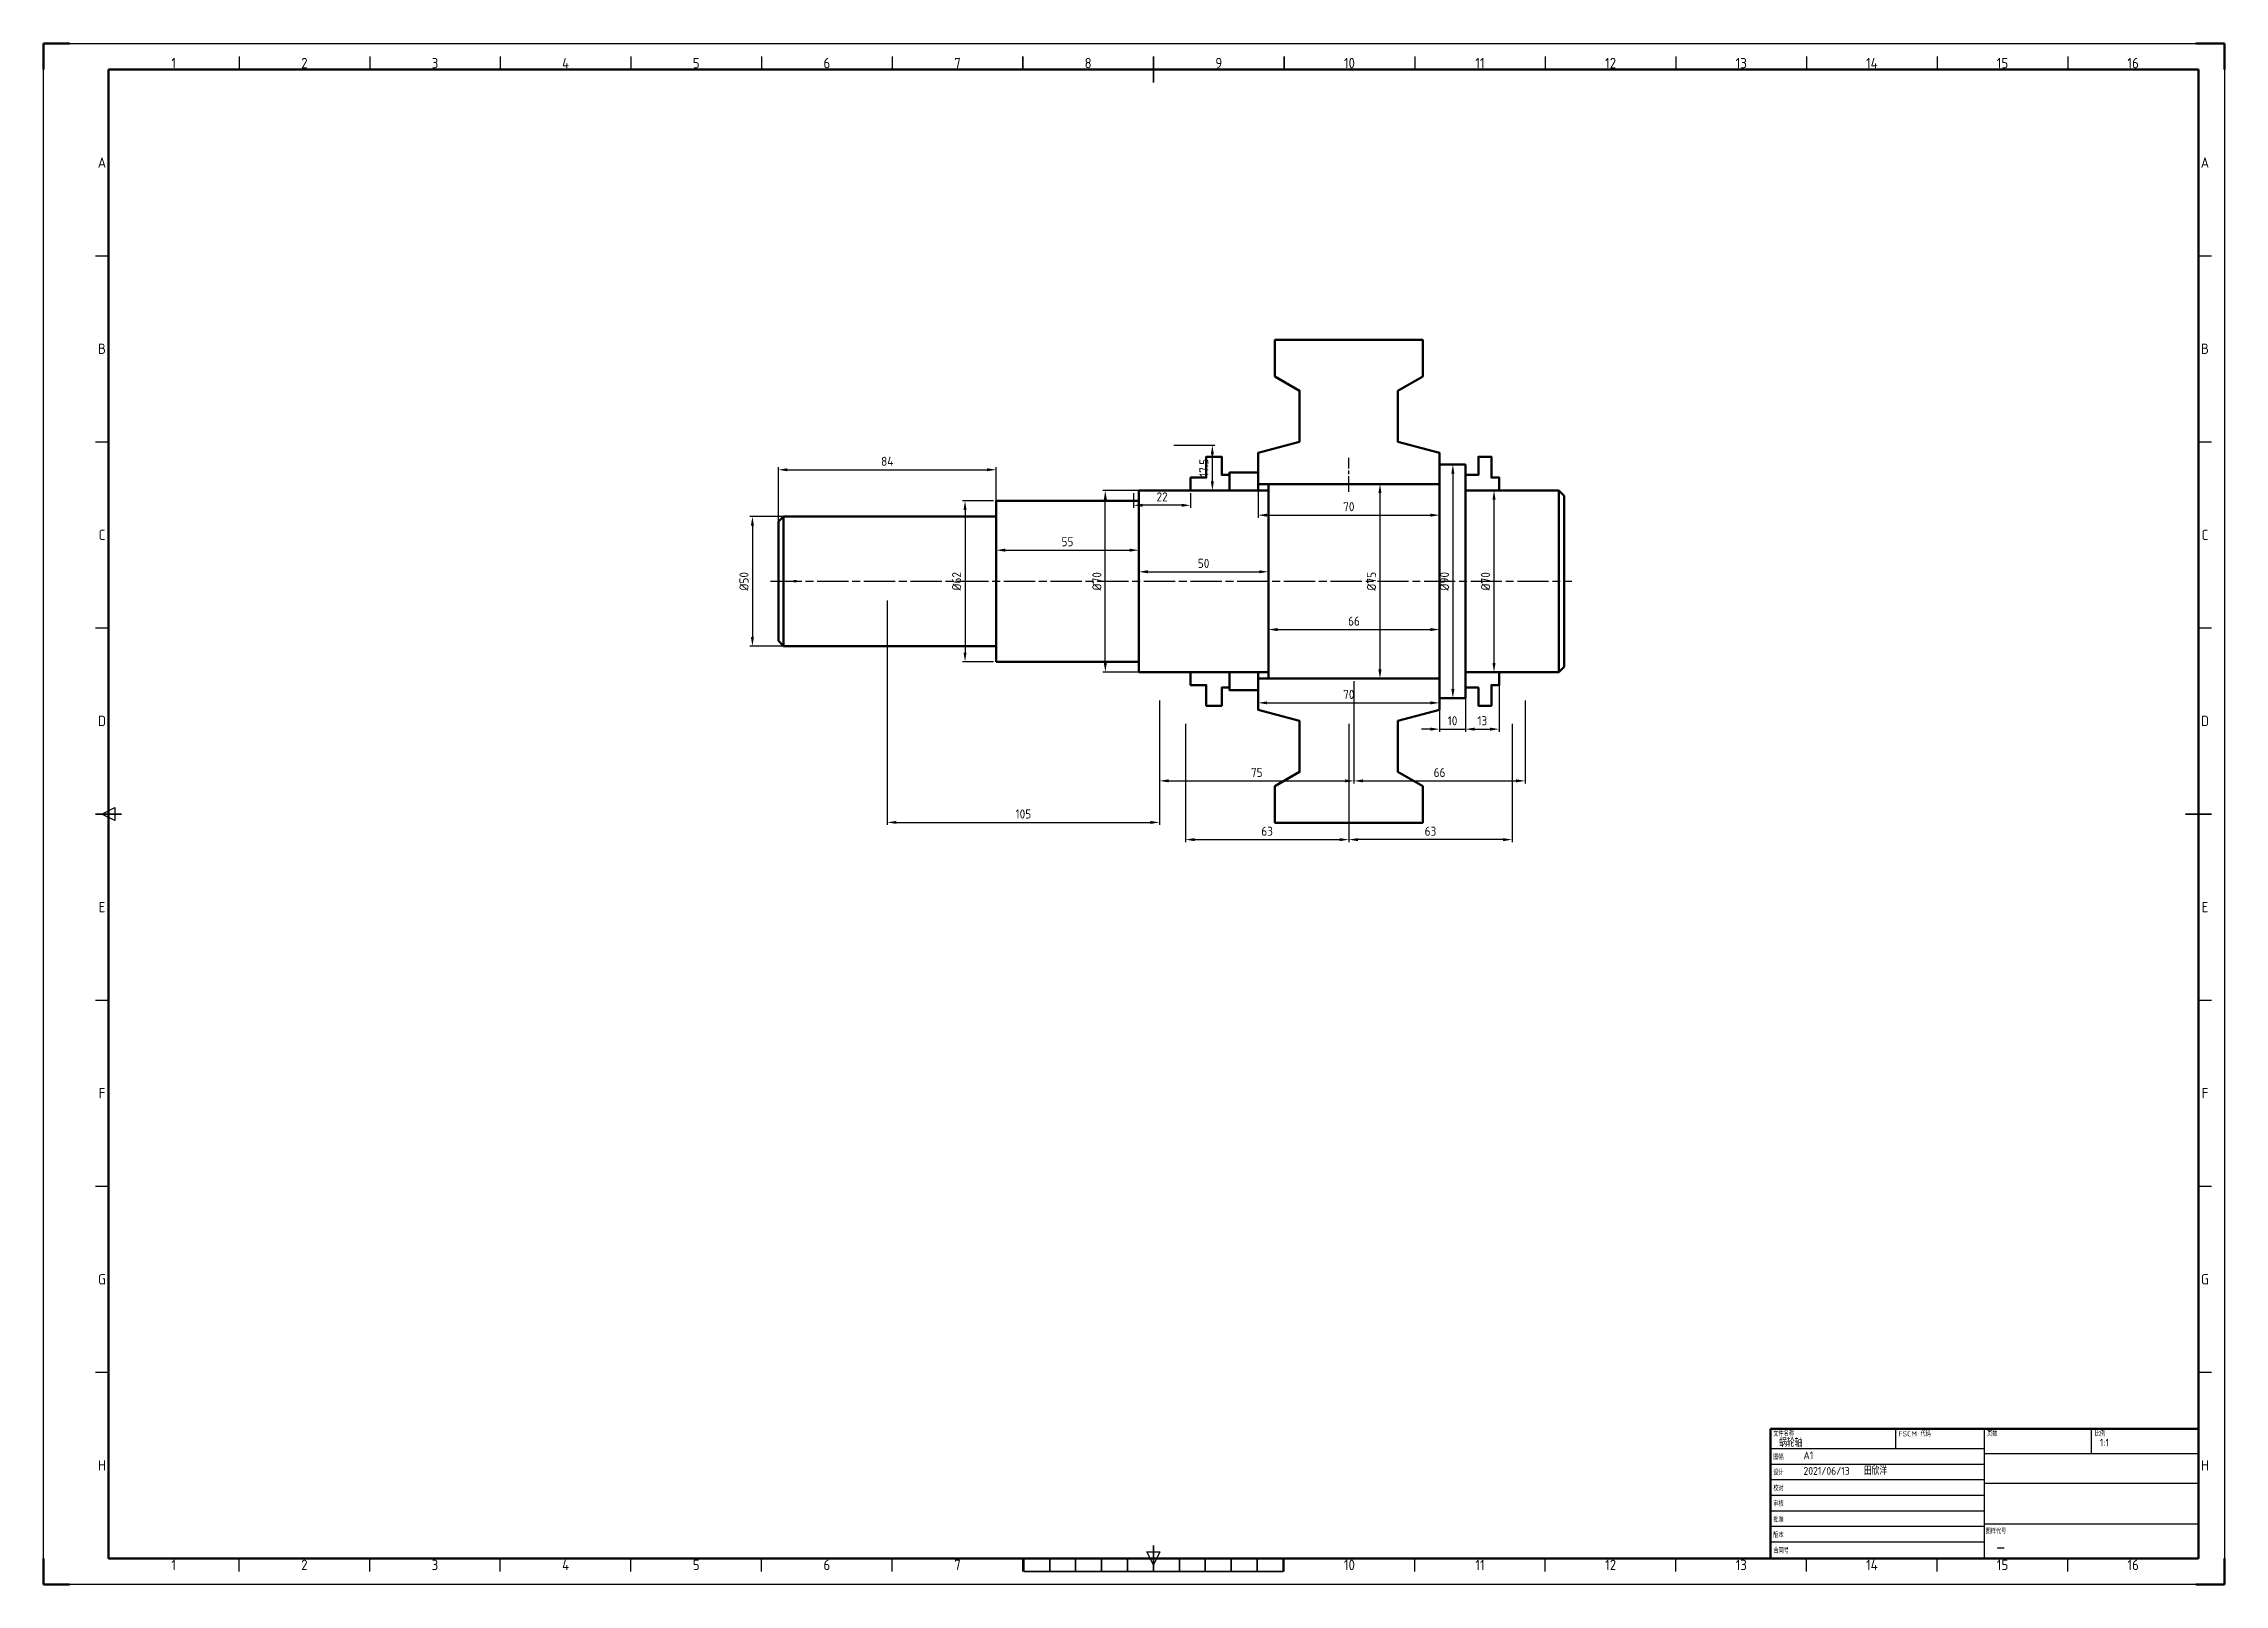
# Paper-space layout '蜗轮轴零件图' of a CAD drawing. Header units: millimetres. Extents: x -5 to 836, y -17 to 577.
import ezdxf
from ezdxf.enums import TextEntityAlignment as Align

# ---------------------------------------------------------------- set-up
doc = ezdxf.new("R2010")
doc.units = ezdxf.units.MM
doc.linetypes.add('AM_ISO08W050', pattern=[18, 12, -1.5, 3, -1.5])
doc.linetypes.add('AM_ISO08W050x2', pattern=[9, 6, -0.75, 1.5, -0.75])
for name, color, linetype, lineweight in [('AM_0', 7, 'Continuous', 50), ('AM_5', 7, 'Continuous', 25), ('AM_7', 4, 'AM_ISO08W050', 25), ('AM_BOR', 7, 'Continuous', 50)]:
    doc.layers.add(name, color=color, linetype=linetype, lineweight=lineweight)
doc.styles.add('ACGBTS', font='isocp.shx', dxfattribs={"bigfont": 'gbcbig.shx'})
doc.styles.add('ACISOTS', font='isocp.shx', dxfattribs={"bigfont": 'gbcbig.shx'})
doc.styles.get("Standard").update_dxf_attribs({"font": 'ISOCP.SHX', "bigfont": 'gbcbig.shx'})
doc.dimstyles.new('AM_GB$0', dxfattribs={"dimtxt": 3.5, "dimasz": 3.5, "dimexe": 1, "dimexo": 1, "dimgap": 1.5, "dimtad": 1, "dimdsep": 46, "dimtxsty": 'Standard', "dimcen": 0, "dimclrd": 256, "dimclre": 256, "dimclrt": 7, "dimadec": 0, "dimazin": 2, "dimtp": 0.1, "dimtm": 0.1, "dimtfac": 0.71, "dimtdec": 3, "dimtmove": 0, "dimatfit": 3, "dimfxl": 1, "dimlwd": -1, "dimlwe": -1, "dimarcsym": 0})

# ---------------------------------------------------------------- blocks, each defined once
blk = doc.blocks.new('GB_A1_A')
for p, q in [((25, 584), (25, 10)), ((25, 584), (831, 584)), ((831, 10), (831, 584)), ((25, 10), (831, 10))]:
    blk.add_line(p, q)
at = {"layer": 'AM_BOR'}
for p, q in [((10, 594), (0, 594)), ((0, 594), (0, 584)), ((841, 594), (830, 594)), ((841, 584), (841, 594)), ((0, 0), (0, 10)), ((841, 0), (841, 10)), ((0, 0), (10, 0)), ((841, 0), (830, 0))]:
    blk.add_line(p, q, dxfattribs=at)
at = {"layer": 'AM_BOR', "color": 1, "lineweight": 25}
for p, q in [((0, 594), (841, 594)), ((0, 0), (0, 594)), ((75.375, 589), (75.375, 584)), ((125.75, 589), (125.75, 584)), ((176.125, 589), (176.125, 584)), ((226.5, 589), (226.5, 584)), ((276.875, 589), (276.875, 584)), ((327.25, 589), (327.25, 584)), ((528.75, 589), (528.75, 584)), ((579.125, 589), (579.125, 584)), ((629.5, 589), (629.5, 584)), ((679.875, 589), (679.875, 584)), ((730.25, 589), (730.25, 584)), ((780.625, 589), (780.625, 584)), ((841, 594), (841, 0)), ((20, 512.25), (25, 512.25)), ((831, 512.25), (836, 512.25)), ((20, 440.5), (25, 440.5)), ((831, 440.5), (836, 440.5)), ((20, 368.75), (25, 368.75)), ((831, 368.75), (836, 368.75)), ((22.5, 297), (27.5, 299.5)), ((27.5, 294.5), (22.5, 297)), ((27.5, 299.5), (27.5, 294.5)), ((20, 225.25), (25, 225.25)), ((831, 225.25), (836, 225.25)), ((20, 153.5), (25, 153.5)), ((831, 153.5), (836, 153.5)), ((20, 81.75), (25, 81.75)), ((831, 81.75), (836, 81.75)), ((75.375, 5), (75.375, 10)), ((125.75, 5), (125.75, 10)), ((176.125, 5), (176.125, 10)), ((226.5, 5), (226.5, 10)), ((276.875, 5), (276.875, 10)), ((327.25, 5), (327.25, 10)), ((377.625, 5), (377.625, 10)), ((428, 7.5), (425.5, 12.5)), ((425.5, 12.5), (430.5, 12.5)), ((430.5, 12.5), (428, 7.5)), ((478.375, 5), (478.375, 10)), ((528.75, 5), (528.75, 10)), ((579.125, 5), (579.125, 10)), ((629.5, 5), (629.5, 10)), ((679.875, 5), (679.875, 10)), ((730.25, 5), (730.25, 10)), ((780.625, 5), (780.625, 10)), ((841, 0), (0, 0))]:
    blk.add_line(p, q, dxfattribs=at)
at = {"layer": 'AM_BOR', "color": 2, "lineweight": 35}
for p, q in [((377.625, 589), (377.625, 584)), ((428, 584), (428, 589)), ((478.375, 589), (478.375, 584)), ((428, 579), (428, 584)), ((20, 297), (30, 297)), ((826, 297), (836, 297)), ((378, 10), (378, 5)), ((388, 10), (388, 5)), ((398, 10), (398, 5)), ((408, 10), (408, 5)), ((418, 10), (418, 5)), ((428, 10), (428, 15)), ((428, 10), (428, 5)), ((438, 10), (438, 5)), ((448, 10), (448, 5)), ((458, 10), (458, 5)), ((468, 10), (468, 5)), ((478, 10), (478, 5)), ((378, 5), (478, 5))]:
    blk.add_line(p, q, dxfattribs=at)
at = {"layer": 'AM_BOR', "color": 1, "lineweight": 25, "style": 'ACISOTS'}
for s, p in [('1', (50.1875, 586.5)), ('2', (100.5625, 586.5)), ('3', (150.9375, 586.5)), ('4', (201.3125, 586.5)), ('5', (251.6875, 586.5)), ('6', (302.0625, 586.5)), ('7', (352.4375, 586.5)), ('8', (402.8125, 586.5)), ('9', (453.1875, 586.5)), ('10', (503.5625, 586.5)), ('11', (553.9375, 586.5)), ('12', (604.3125, 586.5)), ('13', (654.6875, 586.5)), ('14', (705.0625, 586.5)), ('15', (755.4375, 586.5)), ('16', (805.8125, 586.5)), ('A', (22.5, 548.125)), ('A', (833.5, 548.125)), ('B', (22.5, 476.375)), ('B', (833.5, 476.375)), ('C', (22.5, 404.625)), ('C', (833.5, 404.6087)), ('D', (22.5, 332.875)), ('D', (833.5, 332.875)), ('E', (22.5, 261.125)), ('E', (833.5, 261.125)), ('F', (22.5, 189.375)), ('F', (833.5, 189.375)), ('G', (22.5, 117.625)), ('G', (833.5, 117.625)), ('H', (22.5, 45.875)), ('H', (833.5, 45.875)), ('1', (50.1875, 7.5)), ('2', (100.5625, 7.5)), ('3', (150.9375, 7.5)), ('4', (201.3125, 7.5)), ('5', (251.6875, 7.5)), ('6', (302.0625, 7.5)), ('7', (352.4375, 7.5)), ('10', (503.5625, 7.5)), ('11', (553.9375, 7.5)), ('12', (604.3125, 7.5)), ('13', (654.6875, 7.5)), ('14', (705.0625, 7.5)), ('15', (755.4375, 7.5)), ('16', (805.8125, 7.5))]:
    blk.add_text(s, height=4, dxfattribs=at).set_placement(p, align=Align.MIDDLE)
blk = doc.blocks.new('GB_TITLEA')
for p, q in [((0, 50), (-165, 50)), ((-165, 0), (-165, 50)), ((0, 0), (0, 50)), ((0, 0), (-165, 0))]:
    blk.add_line(p, q)
at = {"layer": 'AM_BOR', "color": 1, "lineweight": 25}
for p, q in [((-165, 42.38), (-82.5, 42.38)), ((-116.86, 50), (-116.86, 42.38)), ((-82.5, 0), (-82.5, 50)), ((-41.25, 40.35), (-41.25, 50)), ((-165, 42), (-165, 30)), ((-165, 36.38), (-82.5, 36.38)), ((0, 40.35), (-82.5, 40.35)), ((-165, 30.38), (-82.5, 30.38)), ((-82.5, 29.01), (0, 29.01)), ((-165, 24.38), (-82.5, 24.38)), ((-165, 18.38), (-82.5, 18.38)), ((-165, 12.38), (-82.5, 12.38)), ((-82.5, 13.29), (0, 13.29)), ((-165, 6.38), (-82.5, 6.38))]:
    blk.add_line(p, q, dxfattribs=at)
at = {"layer": 'AM_BOR', "color": 1, "lineweight": 25, "style": 'ACGBTS'}
for s, p in [('文件名称', (-163.97, 47.04)), ('FSCM 代码', (-115.7, 47.04)), ('页数', (-81.55, 47.11)), ('比例', (-39.97, 47.11)), ('设计', (-163.97, 32.14)), ('图幅', (-163.97, 38.14)), ('校对', (-163.97, 26.05)), ('审核', (-163.97, 20.08)), ('版本', (-163.97, 7.99)), ('批准', (-163.97, 13.99)), ('图样代号', (-82.12, 9.41)), ('合同号', (-163.97, 1.99))]:
    blk.add_text(s, height=2, dxfattribs=at).set_placement(p)
at = {"layer": 'AM_BOR', "color": 2, "lineweight": 35, "style": 'ACGBTS'}
for tag, p, height in [('GEN-TITLE-DWG{13.6}', (-161.69, 43.04), 3), ('GEN-TITLE-FSCM{8.6}', (-113.32, 43.04), 3), ('GEN-TITLE-SHEET{11.8}', (-79.67, 43.11), 3), ('GEN-TITLE-SCA{12.7}', (-38.05, 43.13), 3), ('GEN-TITLE-SIZ{22.6}', (-152.3, 38.23), 3), ('GEN-TITLE-DAT{7.1}', (-152.3, 32.23), 3), ('GEN-TITLE-NAME{14.9}', (-129.04, 32.23), 3), ('GEN-TITLE-DACT{21}', (-78.21, 33.14), 3.5), ('GEN-TITLE-CHKD{7.1}', (-152.3, 26.14), 3), ('GEN-TITLE-CHKM{14.9}', (-129.04, 26.14), 3), ('GEN-TITLE-DES1{12.3}', (-78.24, 20.94), 6), ('GEN-TITLE-APPD{7.1}', (-152.3, 20.17), 3), ('GEN-TITLE-ISSD{7.1}', (-152.3, 14.08), 3), ('GEN-TITLE-APPM{14.9}', (-129.04, 20.17), 3), ('GEN-TITLE-ISSM{14.9}', (-129.04, 14.08), 3), ('GEN-TITLE-DES2{24.5}', (-78.21, 15.44), 3), ('GEN-TITLE-REV{22.6}', (-152.3, 8.08), 3), ('GEN-TITLE-CTRN{19.4}', (-152.3, 2.08), 3.5)]:
    blk.add_attdef(tag, p, '', height=height, dxfattribs=at)
at = {"layer": 'AM_BOR', "style": 'ACGBTS'}
blk.add_attdef('GEN-TITLE-NR{12.3}', (-78.08, 1.63), '', height=6, dxfattribs=at)
blk = doc.blocks.new('*D120')
at = {"layer": 'AM_5', "linetype": 'ByBlock', "transparency": 16777216}
for p, q in [((318.34, 394.71), (267.34, 394.71)), ((268.34, 391.21), (268.34, 348.21)), ((318.34, 344.71), (267.34, 344.71))]:
    blk.add_line(p, q, dxfattribs=at)
at = {"layer": 'AM_5', "transparency": 16777216}
for points in [[(267.76, 391.21), (268.93, 391.21), (268.34, 394.71)], [(267.76, 348.21), (268.93, 348.21), (268.34, 344.71)]]:
    blk.add_solid(points, dxfattribs=at)
at = {"layer": 'Defpoints', "color": 0, "transparency": 16777216}
for p in [(319.34, 394.71), (268.34, 344.71), (319.34, 344.71)]:
    blk.add_point(p, dxfattribs=at)
at = {"layer": 'AM_5', "color": 7, "transparency": 16777216, "insert": (265.09, 369.71), "char_height": 3.5, "attachment_point": 5, "rotation": 90}
blk.add_mtext('%%C50', dxfattribs=at)
blk = doc.blocks.new('*D124')
at = {"layer": 'AM_5', "linetype": 'ByBlock', "transparency": 16777216}
for p, q in [((424.34, 404.71), (403.44, 404.71)), ((404.44, 338.21), (404.44, 401.21)), ((424.34, 334.71), (403.44, 334.71))]:
    blk.add_line(p, q, dxfattribs=at)
at = {"layer": 'AM_5', "transparency": 16777216}
for points in [[(403.86, 401.21), (405.03, 401.21), (404.44, 404.71)], [(403.86, 338.21), (405.03, 338.21), (404.44, 334.71)]]:
    blk.add_solid(points, dxfattribs=at)
at = {"layer": 'Defpoints', "color": 0, "transparency": 16777216}
for p in [(404.44, 404.71), (425.34, 404.71), (425.34, 334.71)]:
    blk.add_point(p, dxfattribs=at)
at = {"layer": 'AM_5', "color": 7, "transparency": 16777216, "insert": (401.19, 369.71), "char_height": 3.5, "attachment_point": 5, "rotation": 90}
blk.add_mtext('%%c70', dxfattribs=at)
blk = doc.blocks.new('*D125')
at = {"layer": 'AM_5', "linetype": 'ByBlock', "transparency": 16777216}
for p, q in [((565.34, 404.71), (553.34, 404.71)), ((554.34, 338.21), (554.34, 401.21)), ((565.34, 334.71), (553.34, 334.71))]:
    blk.add_line(p, q, dxfattribs=at)
at = {"layer": 'AM_5', "transparency": 16777216}
for points in [[(553.76, 401.21), (554.93, 401.21), (554.34, 404.71)], [(553.76, 338.21), (554.93, 338.21), (554.34, 334.71)]]:
    blk.add_solid(points, dxfattribs=at)
at = {"layer": 'Defpoints', "color": 0, "transparency": 16777216}
for p in [(554.34, 404.71), (566.34, 404.71), (566.34, 334.71)]:
    blk.add_point(p, dxfattribs=at)
at = {"layer": 'AM_5', "color": 7, "transparency": 16777216, "insert": (551.09, 369.71), "char_height": 3.5, "attachment_point": 5, "rotation": 90}
blk.add_mtext('%%c70', dxfattribs=at)
blk = doc.blocks.new('*D121')
at = {"layer": 'AM_5', "linetype": 'ByBlock', "transparency": 16777216}
for p, q in [((320.34, 362.31), (320.34, 275.76)), ((425.34, 323.71), (425.34, 275.76)), ((323.84, 276.76), (421.84, 276.76))]:
    blk.add_line(p, q, dxfattribs=at)
at = {"layer": 'AM_5', "transparency": 16777216}
for points in [[(323.84, 277.35), (323.84, 276.18), (320.34, 276.76)], [(421.84, 277.35), (421.84, 276.18), (425.34, 276.76)]]:
    blk.add_solid(points, dxfattribs=at)
at = {"layer": 'Defpoints', "color": 0, "transparency": 16777216}
for p in [(320.34, 363.31), (425.34, 324.71), (425.34, 276.76)]:
    blk.add_point(p, dxfattribs=at)
at = {"layer": 'AM_5', "color": 7, "transparency": 16777216, "insert": (372.84, 280.01), "char_height": 3.5, "attachment_point": 5}
blk.add_mtext('105', dxfattribs=at)
blk = doc.blocks.new('*D126')
at = {"layer": 'AM_5', "linetype": 'ByBlock', "transparency": 16777216}
for p, q in [((417.34, 370.71), (417.34, 374.38)), ((420.84, 373.38), (463.84, 373.38)), ((467.34, 370.71), (467.34, 374.38))]:
    blk.add_line(p, q, dxfattribs=at)
at = {"layer": 'AM_5', "transparency": 16777216}
for points in [[(420.84, 373.97), (420.84, 372.8), (417.34, 373.38)], [(463.84, 373.97), (463.84, 372.8), (467.34, 373.38)]]:
    blk.add_solid(points, dxfattribs=at)
at = {"layer": 'Defpoints', "color": 0, "transparency": 16777216}
for p in [(467.34, 373.38), (417.34, 369.71), (467.34, 369.71)]:
    blk.add_point(p, dxfattribs=at)
at = {"layer": 'AM_5', "color": 7, "transparency": 16777216, "insert": (442.34, 376.63), "char_height": 3.5, "attachment_point": 5}
blk.add_mtext('50', dxfattribs=at)
blk = doc.blocks.new('*D127')
at = {"layer": 'AM_5', "linetype": 'ByBlock', "transparency": 16777216}
for p, q in [((362.34, 370.71), (362.34, 382.71)), ((365.84, 381.71), (413.84, 381.71)), ((417.34, 370.71), (417.34, 382.71))]:
    blk.add_line(p, q, dxfattribs=at)
at = {"layer": 'AM_5', "transparency": 16777216}
for points in [[(365.84, 382.3), (365.84, 381.13), (362.34, 381.71)], [(413.84, 382.3), (413.84, 381.13), (417.34, 381.71)]]:
    blk.add_solid(points, dxfattribs=at)
at = {"layer": 'Defpoints', "color": 0, "transparency": 16777216}
for p in [(417.34, 381.71), (362.34, 369.71), (417.34, 369.71)]:
    blk.add_point(p, dxfattribs=at)
at = {"layer": 'AM_5', "color": 7, "transparency": 16777216, "insert": (389.84, 384.96), "char_height": 3.5, "attachment_point": 5}
blk.add_mtext('55', dxfattribs=at)
blk = doc.blocks.new('*D128')
at = {"layer": 'AM_5', "linetype": 'ByBlock', "transparency": 16777216}
for p, q in [((278.34, 370.71), (278.34, 413.71)), ((281.84, 412.71), (358.84, 412.71)), ((362.34, 370.71), (362.34, 413.71))]:
    blk.add_line(p, q, dxfattribs=at)
at = {"layer": 'AM_5', "transparency": 16777216}
for points in [[(281.84, 413.3), (281.84, 412.13), (278.34, 412.71)], [(358.84, 413.3), (358.84, 412.13), (362.34, 412.71)]]:
    blk.add_solid(points, dxfattribs=at)
at = {"layer": 'Defpoints', "color": 0, "transparency": 16777216}
for p in [(362.34, 412.71), (278.34, 369.71), (362.34, 369.71)]:
    blk.add_point(p, dxfattribs=at)
at = {"layer": 'AM_5', "color": 7, "transparency": 16777216, "insert": (320.34, 415.96), "char_height": 3.5, "attachment_point": 5}
blk.add_mtext('84', dxfattribs=at)
blk = doc.blocks.new('*D129')
at = {"layer": 'AM_5', "linetype": 'ByBlock', "transparency": 16777216}
for p, q in [((361.34, 400.71), (349.34, 400.71)), ((350.34, 397.21), (350.34, 342.21)), ((361.34, 338.71), (349.34, 338.71))]:
    blk.add_line(p, q, dxfattribs=at)
at = {"layer": 'AM_5', "transparency": 16777216}
for points in [[(349.76, 397.21), (350.93, 397.21), (350.34, 400.71)], [(349.76, 342.21), (350.93, 342.21), (350.34, 338.71)]]:
    blk.add_solid(points, dxfattribs=at)
at = {"layer": 'Defpoints', "color": 0, "transparency": 16777216}
for p in [(362.34, 400.71), (350.34, 338.71), (362.34, 338.71)]:
    blk.add_point(p, dxfattribs=at)
at = {"layer": 'AM_5', "color": 7, "transparency": 16777216, "insert": (347.09, 369.71), "char_height": 3.5, "attachment_point": 5, "rotation": 90}
blk.add_mtext('%%C62', dxfattribs=at)
blk = doc.blocks.new('*D130')
at = {"layer": 'AM_5', "linetype": 'ByBlock', "transparency": 16777216}
for p, q in [((463.34, 406.21), (463.34, 394.21)), ((533.34, 406.21), (533.34, 394.21)), ((466.84, 395.21), (529.84, 395.21))]:
    blk.add_line(p, q, dxfattribs=at)
at = {"layer": 'AM_5', "transparency": 16777216}
for points in [[(466.84, 395.8), (466.84, 394.63), (463.34, 395.21)], [(529.84, 395.8), (529.84, 394.63), (533.34, 395.21)]]:
    blk.add_solid(points, dxfattribs=at)
at = {"layer": 'Defpoints', "color": 0, "transparency": 16777216}
for p in [(463.34, 407.21), (533.34, 407.21), (533.34, 395.21)]:
    blk.add_point(p, dxfattribs=at)
at = {"layer": 'AM_5', "color": 7, "transparency": 16777216, "insert": (498.34, 398.46), "char_height": 3.5, "attachment_point": 5}
blk.add_mtext('70', dxfattribs=at)
blk = doc.blocks.new('*D131')
at = {"layer": 'AM_5', "linetype": 'ByBlock', "transparency": 16777216}
for p, q in [((435.34, 314.81), (435.34, 269.12)), ((498.34, 314.81), (498.34, 269.12)), ((438.84, 270.12), (494.84, 270.12))]:
    blk.add_line(p, q, dxfattribs=at)
at = {"layer": 'AM_5', "transparency": 16777216}
for points in [[(438.84, 270.7), (438.84, 269.53), (435.34, 270.12)], [(494.84, 270.7), (494.84, 269.53), (498.34, 270.12)]]:
    blk.add_solid(points, dxfattribs=at)
at = {"layer": 'Defpoints', "color": 0, "transparency": 16777216}
for p in [(435.34, 315.81), (498.34, 315.81), (498.34, 270.12)]:
    blk.add_point(p, dxfattribs=at)
at = {"layer": 'AM_5', "color": 7, "transparency": 16777216, "insert": (466.84, 273.37), "char_height": 3.5, "attachment_point": 5}
blk.add_mtext('63', dxfattribs=at)
blk = doc.blocks.new('*D122')
at = {"layer": 'AM_5', "linetype": 'ByBlock', "transparency": 16777216}
for p, q in [((498.34, 314.04), (498.34, 269.12)), ((561.34, 314.81), (561.34, 269.12)), ((557.84, 270.12), (501.84, 270.12))]:
    blk.add_line(p, q, dxfattribs=at)
at = {"layer": 'AM_5', "transparency": 16777216}
for points in [[(501.84, 270.7), (501.84, 269.53), (498.34, 270.12)], [(557.84, 270.7), (557.84, 269.53), (561.34, 270.12)]]:
    blk.add_solid(points, dxfattribs=at)
at = {"layer": 'Defpoints', "color": 0, "transparency": 16777216}
for p in [(498.34, 315.04), (561.34, 315.81), (498.34, 270.12)]:
    blk.add_point(p, dxfattribs=at)
at = {"layer": 'AM_5', "color": 7, "transparency": 16777216, "insert": (529.84, 273.37), "char_height": 3.5, "attachment_point": 5}
blk.add_mtext('63', dxfattribs=at)
blk = doc.blocks.new('*D132')
at = {"layer": 'AM_5', "linetype": 'ByBlock', "transparency": 16777216}
for p, q in [((499.34, 407.21), (511.34, 407.21)), ((510.34, 403.71), (510.34, 335.71)), ((499.34, 332.21), (511.34, 332.21))]:
    blk.add_line(p, q, dxfattribs=at)
at = {"layer": 'AM_5', "transparency": 16777216}
for points in [[(509.76, 403.71), (510.93, 403.71), (510.34, 407.21)], [(509.76, 335.71), (510.93, 335.71), (510.34, 332.21)]]:
    blk.add_solid(points, dxfattribs=at)
at = {"layer": 'Defpoints', "color": 0, "transparency": 16777216}
for p in [(498.34, 407.21), (498.34, 332.21), (510.34, 332.21)]:
    blk.add_point(p, dxfattribs=at)
at = {"layer": 'AM_5', "color": 7, "transparency": 16777216, "insert": (507.09, 369.71), "char_height": 3.5, "attachment_point": 5, "rotation": 90}
blk.add_mtext('%%c75', dxfattribs=at)
blk = doc.blocks.new('*D133')
at = {"layer": 'AM_5', "linetype": 'ByBlock', "transparency": 16777216}
for p, q in [((467.34, 368.71), (467.34, 350.11)), ((533.34, 368.71), (533.34, 350.11)), ((470.84, 351.11), (529.84, 351.11))]:
    blk.add_line(p, q, dxfattribs=at)
at = {"layer": 'AM_5', "transparency": 16777216}
for points in [[(470.84, 351.69), (470.84, 350.52), (467.34, 351.11)], [(529.84, 351.69), (529.84, 350.52), (533.34, 351.11)]]:
    blk.add_solid(points, dxfattribs=at)
at = {"layer": 'Defpoints', "color": 0, "transparency": 16777216}
for p in [(467.34, 369.71), (533.34, 369.71), (533.34, 351.11)]:
    blk.add_point(p, dxfattribs=at)
at = {"layer": 'AM_5', "color": 7, "transparency": 16777216, "insert": (500.34, 354.36), "char_height": 3.5, "attachment_point": 5}
blk.add_mtext('66', dxfattribs=at)
blk = doc.blocks.new('*D134')
at = {"layer": 'AM_5', "linetype": 'ByBlock', "transparency": 16777216}
for p, q in [((533.34, 323.71), (533.34, 311.71)), ((543.34, 323.71), (543.34, 311.71)), ((529.84, 312.71), (526.34, 312.71)), ((533.34, 312.71), (543.34, 312.71)), ((546.84, 312.71), (550.34, 312.71))]:
    blk.add_line(p, q, dxfattribs=at)
at = {"layer": 'AM_5', "transparency": 16777216}
for points in [[(529.84, 313.3), (529.84, 312.13), (533.34, 312.71)], [(546.84, 313.3), (546.84, 312.13), (543.34, 312.71)]]:
    blk.add_solid(points, dxfattribs=at)
at = {"layer": 'Defpoints', "color": 0, "transparency": 16777216}
for p in [(533.34, 324.71), (543.34, 324.71), (543.34, 312.71)]:
    blk.add_point(p, dxfattribs=at)
at = {"layer": 'AM_5', "color": 7, "transparency": 16777216, "insert": (538.34, 315.96), "char_height": 3.5, "attachment_point": 5}
blk.add_mtext('10', dxfattribs=at)
blk = doc.blocks.new('*D135')
at = {"layer": 'AM_5', "linetype": 'ByBlock', "transparency": 16777216}
for p, q in [((543.34, 333.71), (543.34, 311.71)), ((556.34, 333.71), (556.34, 311.71)), ((546.84, 312.71), (552.84, 312.71))]:
    blk.add_line(p, q, dxfattribs=at)
at = {"layer": 'AM_5', "transparency": 16777216}
for points in [[(546.84, 313.3), (546.84, 312.13), (543.34, 312.71)], [(552.84, 313.3), (552.84, 312.13), (556.34, 312.71)]]:
    blk.add_solid(points, dxfattribs=at)
at = {"layer": 'Defpoints', "color": 0, "transparency": 16777216}
for p in [(543.34, 334.71), (556.34, 334.71), (556.34, 312.71)]:
    blk.add_point(p, dxfattribs=at)
at = {"layer": 'AM_5', "color": 7, "transparency": 16777216, "insert": (549.84, 315.96), "char_height": 3.5, "attachment_point": 5}
blk.add_mtext('13', dxfattribs=at)
blk = doc.blocks.new('*D123')
at = {"layer": 'AM_5', "linetype": 'ByBlock', "transparency": 16777216}
for p, q in [((500.34, 331.21), (500.34, 291.77)), ((425.34, 323.71), (425.34, 291.77)), ((428.84, 292.77), (496.84, 292.77))]:
    blk.add_line(p, q, dxfattribs=at)
at = {"layer": 'AM_5', "transparency": 16777216}
for points in [[(428.84, 293.36), (428.84, 292.19), (425.34, 292.77)], [(496.84, 293.36), (496.84, 292.19), (500.34, 292.77)]]:
    blk.add_solid(points, dxfattribs=at)
at = {"layer": 'Defpoints', "color": 0, "transparency": 16777216}
for p in [(500.34, 332.21), (425.34, 324.71), (500.34, 292.77)]:
    blk.add_point(p, dxfattribs=at)
at = {"layer": 'AM_5', "color": 7, "transparency": 16777216, "insert": (462.84, 296.02), "char_height": 3.5, "attachment_point": 5}
blk.add_mtext('75', dxfattribs=at)
blk = doc.blocks.new('*D136')
at = {"layer": 'AM_5', "linetype": 'ByBlock', "transparency": 16777216}
for p, q in [((500.34, 331.21), (500.34, 291.77)), ((566.34, 323.71), (566.34, 291.77)), ((503.84, 292.77), (562.84, 292.77))]:
    blk.add_line(p, q, dxfattribs=at)
at = {"layer": 'AM_5', "transparency": 16777216}
for points in [[(503.84, 293.36), (503.84, 292.19), (500.34, 292.77)], [(562.84, 293.36), (562.84, 292.19), (566.34, 292.77)]]:
    blk.add_solid(points, dxfattribs=at)
at = {"layer": 'Defpoints', "color": 0, "transparency": 16777216}
for p in [(500.34, 332.21), (566.34, 324.71), (566.34, 292.77)]:
    blk.add_point(p, dxfattribs=at)
at = {"layer": 'AM_5', "color": 7, "transparency": 16777216, "insert": (533.34, 296.02), "char_height": 3.5, "attachment_point": 5}
blk.add_mtext('66', dxfattribs=at)
blk = doc.blocks.new('*D137')
at = {"layer": 'AM_5', "linetype": 'ByBlock', "transparency": 16777216}
for p, q in [((463.34, 331.21), (463.34, 321.85)), ((533.34, 331.21), (533.34, 321.85)), ((466.84, 322.85), (529.84, 322.85))]:
    blk.add_line(p, q, dxfattribs=at)
at = {"layer": 'AM_5', "transparency": 16777216}
for points in [[(466.84, 323.43), (466.84, 322.26), (463.34, 322.85)], [(529.84, 323.43), (529.84, 322.26), (533.34, 322.85)]]:
    blk.add_solid(points, dxfattribs=at)
at = {"layer": 'Defpoints', "color": 0, "transparency": 16777216}
for p in [(463.34, 332.21), (533.34, 332.21), (533.34, 322.85)]:
    blk.add_point(p, dxfattribs=at)
at = {"layer": 'AM_5', "color": 7, "transparency": 16777216, "insert": (498.34, 326.1), "char_height": 3.5, "attachment_point": 5}
blk.add_mtext('70', dxfattribs=at)
blk = doc.blocks.new('*D138')
at = {"layer": 'AM_5', "linetype": 'ByBlock', "transparency": 16777216}
for p, q in [((539.34, 414.71), (539.47, 414.71)), ((538.47, 411.21), (538.47, 328.21)), ((539.34, 324.71), (539.47, 324.71))]:
    blk.add_line(p, q, dxfattribs=at)
at = {"layer": 'AM_5', "transparency": 16777216}
for points in [[(537.88, 411.21), (539.05, 411.21), (538.47, 414.71)], [(537.88, 328.21), (539.05, 328.21), (538.47, 324.71)]]:
    blk.add_solid(points, dxfattribs=at)
at = {"layer": 'Defpoints', "color": 0, "transparency": 16777216}
for p in [(538.34, 414.71), (538.34, 324.71), (538.47, 324.71)]:
    blk.add_point(p, dxfattribs=at)
at = {"layer": 'AM_5', "color": 7, "transparency": 16777216, "insert": (535.22, 369.71), "char_height": 3.5, "attachment_point": 5, "rotation": 90}
blk.add_mtext('%%C90', dxfattribs=at)
blk = doc.blocks.new('*D146')
at = {"layer": 'AM_5', "linetype": 'ByBlock', "transparency": 16777216}
for p, q in [((415.34, 403.71), (415.34, 398.01)), ((437.34, 403.71), (437.34, 398.01)), ((433.84, 399.01), (418.84, 399.01))]:
    blk.add_line(p, q, dxfattribs=at)
at = {"layer": 'AM_5', "transparency": 16777216}
for points in [[(418.84, 399.6), (418.84, 398.43), (415.34, 399.01)], [(433.84, 399.6), (433.84, 398.43), (437.34, 399.01)]]:
    blk.add_solid(points, dxfattribs=at)
at = {"layer": 'Defpoints', "color": 0, "transparency": 16777216}
for p in [(415.34, 404.71), (437.34, 404.71), (415.34, 399.01)]:
    blk.add_point(p, dxfattribs=at)
at = {"layer": 'AM_5', "color": 7, "transparency": 16777216, "insert": (426.34, 402.26), "char_height": 3.5, "attachment_point": 5}
blk.add_mtext('22', dxfattribs=at)
blk = doc.blocks.new('*D147')
at = {"layer": 'AM_5', "linetype": 'ByBlock', "transparency": 16777216}
for p, q in [((430.87, 422.21), (446.72, 422.21)), ((445.72, 408.21), (445.72, 418.71)), ((438.34, 404.71), (446.72, 404.71))]:
    blk.add_line(p, q, dxfattribs=at)
at = {"layer": 'AM_5', "transparency": 16777216}
for points in [[(445.13, 418.71), (446.3, 418.71), (445.72, 422.21)], [(445.13, 408.21), (446.3, 408.21), (445.72, 404.71)]]:
    blk.add_solid(points, dxfattribs=at)
at = {"layer": 'Defpoints', "color": 0, "transparency": 16777216}
for p in [(429.87, 422.21), (445.72, 422.21), (437.34, 404.71)]:
    blk.add_point(p, dxfattribs=at)
at = {"layer": 'AM_5', "color": 7, "transparency": 16777216, "insert": (442.47, 413.46), "char_height": 3.5, "attachment_point": 5, "rotation": 90}
blk.add_mtext('17.5', dxfattribs=at)

psp = doc.layouts.new('蜗轮轴零件图')

# ---------------------------------------------------------------- linework, layer by layer
at = {"layer": 'AM_0'}
for p, q in [((533.342, 414.713), (543.342, 414.713)), ((533.342, 414.713), (533.342, 324.713)), ((543.342, 414.713), (543.342, 324.713)), ((417.342, 404.713), (467.342, 404.713)), ((417.342, 404.713), (417.342, 334.713)), ((467.342, 407.213), (533.342, 407.213)), ((467.342, 407.213), (467.342, 332.213)), ((467.342, 404.713), (467.342, 334.713)), ((533.342, 407.213), (533.342, 332.213)), ((543.342, 404.713), (579.342, 404.713)), ((543.342, 404.713), (543.342, 334.713)), ((579.342, 404.713), (579.342, 334.713)), ((579.342, 404.713), (581.342, 402.713)), ((362.342, 400.713), (417.342, 400.713)), ((362.342, 400.713), (362.342, 338.713)), ((417.342, 400.713), (417.342, 338.713)), ((581.342, 402.713), (581.342, 336.713)), ((280.342, 394.713), (278.342, 392.713)), ((278.342, 392.713), (278.342, 346.713)), ((280.342, 394.713), (362.342, 394.713)), ((280.342, 394.713), (280.342, 344.713)), ((362.342, 394.713), (362.342, 344.713)), ((284.342, 369.713), (285.342, 369.713)), ((280.342, 344.713), (278.342, 346.713)), ((280.342, 344.713), (362.342, 344.713)), ((362.342, 338.713), (417.342, 338.713)), ((579.342, 334.713), (581.342, 336.713)), ((417.342, 334.713), (467.342, 334.713)), ((467.342, 332.213), (533.342, 332.213)), ((543.342, 334.713), (579.342, 334.713)), ((533.342, 324.713), (543.342, 324.713))]:
    psp.add_line(p, q, dxfattribs=at)
for points in [[(498.342, 407.213), (463.342, 407.213), (463.342, 419.213), (479.375, 423.509), (479.375, 443.191), (469.814, 448.711), (469.814, 462.791), (498.342, 462.791)], [(498.342, 407.213), (533.342, 407.213), (533.342, 419.213), (517.308, 423.509), (517.308, 443.191), (526.87, 448.711), (526.87, 462.791), (498.342, 462.791)], [(439.342, 409.713), (443.342, 409.713), (443.342, 417.713), (449.342, 417.713), (449.342, 410.713), (452.342, 410.713)], [(554.342, 409.713), (553.342, 409.713), (553.342, 417.713), (548.342, 417.713), (548.342, 410.713), (543.342, 410.713)], [(437.342, 404.713), (437.342, 409.713), (440.342, 409.713)], [(463.342, 404.713), (463.342, 411.713), (452.342, 411.713), (452.342, 404.713)], [(548.342, 404.713), (558.342, 404.713)], [(556.342, 404.713), (556.342, 409.713), (554.342, 409.713)], [(437.342, 334.713), (437.342, 329.713), (440.342, 329.713)], [(438.342, 329.713), (439.342, 329.713)], [(439.342, 329.713), (443.342, 329.713), (443.342, 321.713), (449.342, 321.713), (449.342, 328.713), (452.342, 328.713)], [(463.342, 334.713), (463.342, 327.713), (452.342, 327.713), (452.342, 334.713)], [(498.342, 332.213), (463.342, 332.213), (463.342, 320.213), (479.375, 315.917), (479.375, 296.235), (469.814, 290.715), (469.814, 276.635), (498.342, 276.635)], [(498.342, 332.213), (533.342, 332.213), (533.342, 320.213), (517.308, 315.917), (517.308, 296.235), (526.87, 290.715), (526.87, 276.635), (498.342, 276.635)], [(554.342, 329.713), (553.342, 329.713), (553.342, 321.713), (548.342, 321.713), (548.342, 328.713), (543.342, 328.713)], [(556.342, 334.713), (556.342, 329.713), (554.342, 329.713)]]:
    psp.add_lwpolyline(points, dxfattribs=at)
at = {"layer": 'AM_7', "linetype": 'AM_ISO08W050x2'}
psp.add_line((498.342, 404.213), (498.342, 417.352), dxfattribs=at)
at = {"layer": 'AM_7'}
psp.add_line((275.342, 369.713), (584.342, 369.713), dxfattribs=at)

# ---------------------------------------------------------------- block references
at = {"layer": 'AM_0', "lineweight": 0}
psp.add_blockref('GB_A1_A', (-5, -17), dxfattribs=at)
psp.add_blockref('GB_TITLEA', (826, -7), dxfattribs=at).add_auto_attribs({'GEN-TITLE-DWG{13.6}': '蜗轮轴', 'GEN-TITLE-SCA{12.7}': '1:1', 'GEN-TITLE-DAT{7.1}': '2021/06/13', 'GEN-TITLE-NAME{14.9}': '田欣洋', 'GEN-TITLE-NR{12.3}': '-', 'GEN-TITLE-SIZ{22.6}': 'A1'})

# ---------------------------------------------------------------- dimensions: what is measured, and where the dimension line sits
at = {"layer": 'AM_5'}
dim = psp.add_linear_dim(base=(445.716, 422.213), p1=(437.342, 404.713), p2=(429.874, 422.213), angle=90, dimstyle='AM_GB$0', dxfattribs=at)
dim.commit()
dim.dimension.update_dxf_attribs({"geometry": '*D147', "text_midpoint": (442.466, 413.463)})
for base, p1, p2, picture, middle in [((362.342, 412.713), (278.342, 369.713), (362.342, 369.713), '*D128', (320.342, 415.963)), ((467.342, 373.384), (417.342, 369.713), (467.342, 369.713), '*D126', (442.342, 376.634)), ((533.342, 351.107), (467.342, 369.713), (533.342, 369.713), '*D133', (500.342, 354.357))]:
    dim = psp.add_linear_dim(base=base, p1=p1, p2=p2, dimstyle='AM_GB$0', override={"dimpost": ''}, dxfattribs=at)
    dim.commit()
    dim.dimension.update_dxf_attribs({"geometry": picture, "text_midpoint": middle})
for base, p1, p2, angle, override, picture, middle in [((538.466, 324.713), (538.342, 414.713), (538.342, 324.713), 90, {"dimpost": '%%C<>'}, '*D138', (535.216, 369.713)), ((404.442, 404.713), (425.342, 334.713), (425.342, 404.713), 90, {"dimpost": '%%c<>'}, '*D124', (401.192, 369.713)), ((415.342, 399.015), (437.342, 404.713), (415.342, 404.713), 0, {"dimpost": ''}, '*D146', (426.342, 402.265)), ((510.342, 332.213), (498.342, 407.213), (498.342, 332.213), 90, {"dimpost": '%%c<>'}, '*D132', (507.092, 369.713)), ((554.342, 404.713), (566.342, 334.713), (566.342, 404.713), 90, {"dimpost": '%%c<>'}, '*D125', (551.092, 369.713)), ((350.342, 338.713), (362.342, 400.713), (362.342, 338.713), 90, {"dimpost": '%%C<>'}, '*D129', (347.091, 369.713)), ((268.342, 344.713), (319.342, 394.713), (319.342, 344.713), 90, {"dimpost": '%%C<>'}, '*D120', (265.092, 369.713)), ((533.342, 322.848), (463.342, 332.213), (533.342, 332.213), 0, {"dimpost": ''}, '*D137', (498.342, 326.098))]:
    dim = psp.add_linear_dim(base=base, p1=p1, p2=p2, angle=angle, dimstyle='AM_GB$0', override=override, dxfattribs=at)
    dim.commit()
    dim.dimension.update_dxf_attribs({"geometry": picture, "text_midpoint": middle})
for base, p1, p2, picture, middle in [((533.342, 395.213), (463.342, 407.213), (533.342, 407.213), '*D130', (498.342, 398.463)), ((417.342, 381.713), (362.342, 369.713), (417.342, 369.713), '*D127', (389.842, 384.963)), ((425.342, 276.762), (320.342, 363.313), (425.342, 324.713), '*D121', (372.842, 280.012)), ((500.342, 292.774), (425.342, 324.713), (500.342, 332.213), '*D123', (462.842, 296.024)), ((566.342, 292.774), (500.342, 332.213), (566.342, 324.713), '*D136', (533.342, 296.024)), ((556.342, 312.713), (543.342, 334.713), (556.342, 334.713), '*D135', (549.842, 315.963)), ((543.342, 312.713), (533.342, 324.713), (543.342, 324.713), '*D134', (538.342, 315.963)), ((498.342, 270.115), (435.342, 315.813), (498.342, 315.813), '*D131', (466.842, 273.365)), ((498.342, 270.115), (561.342, 315.813), (498.342, 315.035), '*D122', (529.842, 273.365))]:
    dim = psp.add_linear_dim(base=base, p1=p1, p2=p2, dimstyle='AM_GB$0', dxfattribs=at)
    dim.commit()
    dim.dimension.update_dxf_attribs({"geometry": picture, "text_midpoint": middle})

doc.saveas('drawing.dxf')
